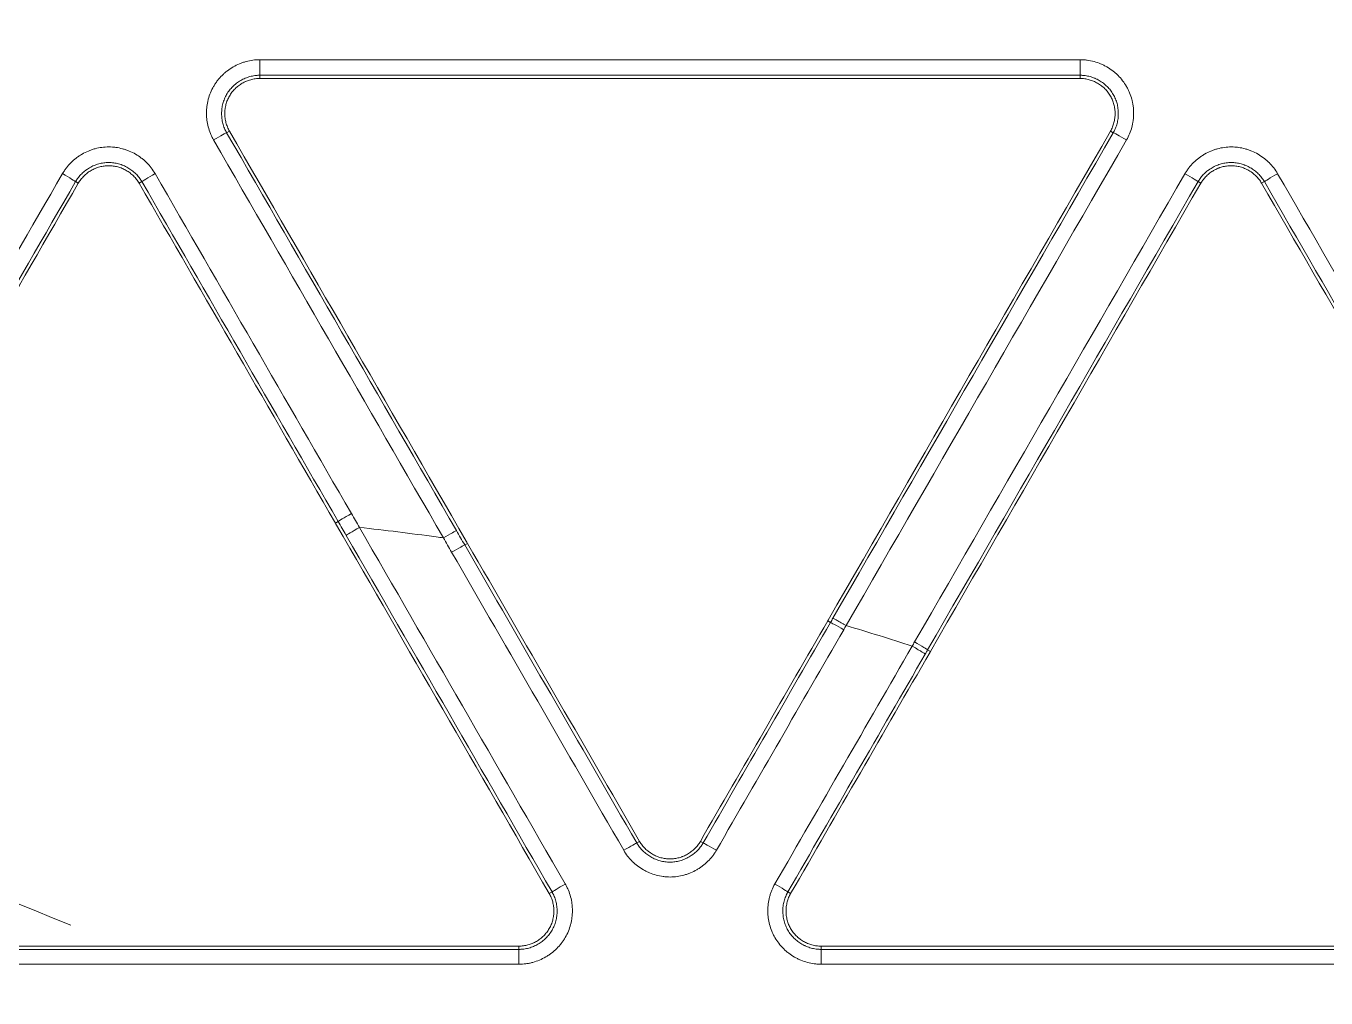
# Model space of a CAD drawing. Header units: inches. Extents: x 405346 to 489838, y -25612 to 14934.
# Drawn here: x 467294.18 to 467334.72, y 4442.67 to 4472.98 of the extents above; entities that cross this region are included whole.
import ezdxf

# ---------------------------------------------------------------- set-up
doc = ezdxf.new("R2010")
doc.units = ezdxf.units.IN
doc.header["$LTSCALE"] = 200
doc.header["$MEASUREMENT"] = 0
doc.layers.add('SS-EQ', color=2, linetype='Continuous', lineweight=20)

# ---------------------------------------------------------------- blocks, each defined once
blk = doc.blocks.new('4way무풍')
at = {"layer": 'SS-EQ'}
for p, q in [((57.206, 150.014), (57.206, 149.915)), ((82.781, 149.915), (82.781, 150.014)), ((56.258, 148.273), (56.172, 148.223)), ((83.815, 148.223), (83.729, 148.273)), ((51.547, 146.648), (51.461, 146.697)), ((53.529, 146.697), (53.443, 146.648)), ((86.544, 146.648), (86.458, 146.697)), ((88.526, 146.697), (88.44, 146.648)), ((59.648, 136.099), (59.562, 136.049)), ((63.594, 135.367), (63.681, 135.418)), ((74.998, 132.951), (74.911, 133.001)), ((78.028, 132.097), (78.114, 132.047)), ((68.959, 126.075), (69.046, 126.125)), ((70.941, 126.125), (71.028, 126.075)), ((66.23, 124.499), (66.317, 124.549)), ((73.67, 124.549), (73.757, 124.499)), ((65.283, 122.757), (65.283, 122.858)), ((74.705, 122.858), (74.705, 122.757))]:
    blk.add_line(p, q, dxfattribs=at)
blk.add_arc((0, 0), 133.744, 67.43883, 72.45128, dxfattribs=at)
for centre, major_axis, ratio, start_param, end_param in [((57.206, 150.488), (0, -0.474), 0.00477, 0.034834, 1.597601), ((82.781, 150.488), (0, -0.474), 0.007064, 0.034833, 1.59595), ((55.762, 147.986), (0.41, 0.237), 0.020579, 0.034914, 1.553417), ((84.225, 147.986), (0.41, -0.237), 0.025011, 1.576671, 3.106675), ((51.051, 146.934), (0.41, -0.237), 0.025214, 0.034918, 1.580291), ((53.939, 146.934), (0.41, 0.237), 0.020582, 1.553548, 3.106679), ((86.047, 146.934), (0.41, -0.237), 0.024855, 0.034917, 1.576255), ((88.936, 146.934), (-0.41, -0.237), 0.016775, 4.693458, 6.248274), ((60.058, 136.336), (-0.41, -0.237), 0.0184, 4.695043, 6.248273), ((60.308, 135.902), (0.41, 0.237), 0.018302, 1.553441, 3.10668), ((62.926, 135.578), (0.41, 0.237), 0.017951, 0.034912, 1.553294), ((63.184, 135.13), (-0.41, -0.237), 0.017821, 3.176505, 4.694897), ((75.408, 132.713), (0.41, -0.237), 0.02366, 1.575439, 3.106676), ((77.618, 132.333), (0.41, -0.237), 0.023584, 0.034916, 1.575054), ((68.549, 125.838), (-0.41, -0.237), 0.015137, 3.176503, 4.695048), ((71.438, 125.838), (0.41, -0.237), 0.022598, 1.574828, 3.106677), ((66.727, 124.785), (0.41, 0.237), 0.015119, 1.553646, 3.106682), ((73.26, 124.785), (0.41, -0.237), 0.022445, 0.034915, 1.574391), ((65.282, 122.284), (0, -0.474), 0.007271, 1.592014, 3.106685), ((74.704, 122.284), (0, 0.474), 0.008472, 4.732991, 6.248277)]:
    blk.add_ellipse(centre, major_axis=major_axis, ratio=ratio, start_param=start_param, end_param=end_param, dxfattribs=at)
for points, knots in [([(0.032, 346.294), (6.969, 346.294), (13.906, 346.294), (27.78, 346.294), (34.717, 346.294), (55.528, 346.294), (69.403, 346.294), (97.151, 346.294), (111.025, 346.294), (138.774, 346.294), (152.648, 346.294), (180.396, 346.294), (194.27, 346.294), (215.082, 346.294), (222.019, 346.294), (235.893, 346.294), (242.83, 346.293), (253.236, 346.293), (256.704, 346.293), (263.641, 346.293), (267.11, 346.293), (272.313, 346.294), (274.047, 346.294), (276.648, 346.294), (277.516, 346.294), (279.25, 346.293), (280.117, 346.293), (281.418, 346.292), (281.851, 346.292), (282.718, 346.292), (283.152, 346.292), (283.802, 346.293), (284.019, 346.293), (284.453, 346.293), (284.669, 346.294), (285.103, 346.293), (285.32, 346.293), (285.753, 346.29), (285.97, 346.288), (286.62, 346.277), (287.054, 346.265), (287.92, 346.231), (288.353, 346.21), (289.653, 346.132), (290.519, 346.062), (291.818, 345.929), (292.25, 345.88), (292.899, 345.799), (293.116, 345.771), (293.548, 345.712), (294.627, 345.561), (295.697, 345.381), (298.249, 344.897), (299.929, 344.504), (302.417, 343.81), (304.065, 343.312), (305.692, 342.745), (308.116, 341.843), (309.711, 341.171), (311.481, 340.335), (311.677, 340.241), (312.069, 340.051), (312.265, 339.955), (312.851, 339.663), (313.238, 339.464), (314.393, 338.857), (315.91, 338.017), (317.385, 337.118), (318.837, 336.19), (319.553, 335.711), (320.962, 334.724), (322.351, 333.707), (324.369, 332.094), (326.323, 330.393), (327.582, 329.199), (328.355, 328.434), (328.586, 328.204), (328.815, 327.97), (328.968, 327.815), (329.044, 327.736), (329.423, 327.345), (329.723, 327.029), (330.61, 326.072), (331.762, 324.776), (333.399, 322.77), (334.43, 321.391), (335.932, 319.291), (336.873, 317.85), (338.196, 315.627), (339.047, 314.124), (339.838, 312.579), (340.313, 311.601), (340.454, 311.306), (340.593, 311.01), (340.685, 310.812), (340.731, 310.713), (340.958, 310.218), (341.136, 309.82), (341.654, 308.624), (342.309, 307.019), (343.186, 304.582), (343.7, 302.939), (344.419, 300.459), (344.828, 298.787), (345.336, 296.251), (345.487, 295.4), (345.755, 293.69), (345.871, 292.83), (345.994, 291.749), (346.017, 291.532), (346.062, 291.099), (346.083, 290.881), (346.143, 290.23), (346.178, 289.796), (346.239, 288.927), (346.265, 288.492), (346.307, 287.624), (346.324, 287.189), (346.342, 286.538), (346.347, 286.32), (346.354, 285.886), (346.356, 285.669), (346.359, 285.234), (346.359, 285.017), (346.359, 284.582), (346.359, 284.365), (346.359, 283.714), (346.358, 283.279), (346.358, 282.41), (346.358, 281.976), (346.358, 280.672), (346.358, 279.803), (346.359, 278.065), (346.359, 277.196), (346.359, 274.59), (346.359, 272.852), (346.358, 264.162), (346.359, 257.21), (346.359, 236.355), (346.359, 222.452), (346.359, 194.646), (346.359, 180.742), (346.359, 152.936), (346.359, 139.033), (346.359, 111.226), (346.359, 69.516), (346.359, 27.806), (346.359, 0)], [0, 0, 0, 0, 0.03125, 0.03125, 0.0625, 0.0625, 0.125, 0.125, 0.1875, 0.1875, 0.25, 0.25, 0.3125, 0.3125, 0.34375, 0.34375, 0.375, 0.375, 0.390625, 0.390625, 0.40625, 0.40625, 0.414062, 0.414062, 0.417969, 0.417969, 0.421875, 0.421875, 0.423828, 0.423828, 0.425781, 0.425781, 0.426758, 0.426758, 0.427734, 0.427734, 0.428711, 0.428711, 0.429687, 0.429687, 0.431641, 0.431641, 0.433594, 0.433594, 0.4375, 0.4375, 0.439453, 0.439453, 0.44043, 0.44043, 0.441406, 0.445312, 0.445312, 0.453125, 0.453125, 0.457031, 0.460937, 0.460937, 0.46875, 0.46875, 0.469727, 0.469727, 0.470703, 0.470703, 0.472656, 0.472656, 0.476562, 0.480469, 0.480469, 0.484375, 0.484375, 0.488281, 0.492187, 0.496094, 0.5, 0.5, 0.500977, 0.501465, 0.501465, 0.501953, 0.501953, 0.503906, 0.503906, 0.507812, 0.511719, 0.515625, 0.515625, 0.523437, 0.523437, 0.527344, 0.53125, 0.53125, 0.532227, 0.532715, 0.532715, 0.533203, 0.533203, 0.535156, 0.535156, 0.539062, 0.542969, 0.546875, 0.546875, 0.554687, 0.554687, 0.558594, 0.558594, 0.5625, 0.5625, 0.563477, 0.563477, 0.564453, 0.564453, 0.566406, 0.566406, 0.568359, 0.568359, 0.570312, 0.570312, 0.571289, 0.571289, 0.572266, 0.572266, 0.573242, 0.573242, 0.574219, 0.574219, 0.576172, 0.576172, 0.578125, 0.578125, 0.582031, 0.582031, 0.585937, 0.585937, 0.59375, 0.59375, 0.625, 0.625, 0.6875, 0.6875, 0.75, 0.75, 0.8125, 0.8125, 0.875, 1, 1, 1, 1]), ([(345.164, 0), (345.164, 27.72), (345.163, 69.299), (345.162, 110.879), (345.161, 138.598), (345.16, 152.458), (345.159, 180.178), (345.157, 194.038), (345.154, 221.758), (345.152, 235.618), (345.147, 256.407), (345.146, 263.337), (345.145, 272), (345.145, 273.732), (345.144, 276.331), (345.144, 277.197), (345.143, 278.93), (345.142, 279.796), (345.142, 281.095), (345.141, 281.528), (345.141, 282.395), (345.142, 282.828), (345.141, 283.694), (345.141, 284.127), (345.14, 284.777), (345.139, 284.993), (345.136, 285.426), (345.134, 285.643), (345.124, 286.293), (345.113, 286.726), (345.081, 287.592), (345.06, 288.025), (345.009, 288.891), (344.979, 289.324), (344.926, 289.973), (344.898, 290.298), (344.868, 290.622), (344.847, 290.839), (344.836, 290.947), (344.736, 291.92), (344.629, 292.78), (344.379, 294.49), (344.236, 295.34), (343.754, 297.876), (343.361, 299.547), (342.666, 302.024), (342.167, 303.666), (341.312, 306.1), (340.67, 307.703), (340.162, 308.898), (339.901, 309.494), (339.629, 310.086), (339.446, 310.481), (339.353, 310.677), (338.885, 311.657), (338.495, 312.43), (337.684, 313.954), (337.263, 314.706), (336.391, 316.188), (335.94, 316.919), (335.007, 318.359), (334.525, 319.069), (333.532, 320.468), (332.508, 321.846), (330.881, 323.85), (329.736, 325.143), (328.853, 326.097), (328.555, 326.413), (328.177, 326.804), (328.101, 326.882), (327.949, 327.037), (327.721, 327.27), (327.491, 327.5), (326.721, 328.264), (325.466, 329.454), (323.518, 331.149), (321.504, 332.755), (320.119, 333.766), (318.711, 334.748), (317.997, 335.224), (316.546, 336.146), (315.81, 336.592), (314.315, 337.454), (313.557, 337.87), (312.595, 338.371), (312.305, 338.52), (312.014, 338.666), (311.82, 338.764), (311.722, 338.812), (311.235, 339.053), (310.844, 339.24), (309.666, 339.79), (308.875, 340.138), (307.283, 340.799), (305.68, 341.425), (303.244, 342.257), (301.598, 342.742), (299.114, 343.417), (297.436, 343.796), (294.888, 344.258), (294.033, 344.394), (292.957, 344.542), (292.742, 344.57), (292.31, 344.625), (291.663, 344.703), (291.015, 344.771), (289.72, 344.892), (288.856, 344.953), (287.56, 345.018), (287.128, 345.036), (286.48, 345.054), (286.264, 345.059), (285.832, 345.066), (285.615, 345.069), (285.183, 345.072), (284.967, 345.073), (284.535, 345.074), (284.318, 345.075), (283.67, 345.075), (283.237, 345.076), (282.589, 345.076), (282.373, 345.076), (281.94, 345.076), (281.724, 345.076), (281.076, 345.076), (280.643, 345.076), (279.346, 345.077), (278.481, 345.077), (276.752, 345.078), (275.887, 345.078), (273.293, 345.079), (271.563, 345.079), (262.916, 345.08), (255.998, 345.082), (242.162, 345.085), (235.244, 345.086), (221.408, 345.088), (214.49, 345.089), (193.736, 345.092), (179.9, 345.093), (152.228, 345.095), (138.392, 345.096), (110.72, 345.097), (96.884, 345.097), (69.212, 345.098), (55.376, 345.098), (34.622, 345.098), (27.704, 345.099), (13.868, 345.099), (6.95, 345.099), (0.032, 345.099)], [0, 0, 0, 0, 0.125, 0.1875, 0.1875, 0.25, 0.25, 0.3125, 0.3125, 0.375, 0.375, 0.40625, 0.40625, 0.414063, 0.414063, 0.417969, 0.417969, 0.421875, 0.421875, 0.423828, 0.423828, 0.425781, 0.425781, 0.427734, 0.427734, 0.428711, 0.428711, 0.429688, 0.429688, 0.431641, 0.431641, 0.433594, 0.433594, 0.435547, 0.435547, 0.436523, 0.437012, 0.437012, 0.4375, 0.4375, 0.441406, 0.441406, 0.445313, 0.445313, 0.453125, 0.453125, 0.457031, 0.460938, 0.464844, 0.464844, 0.466797, 0.467773, 0.467773, 0.46875, 0.46875, 0.472656, 0.472656, 0.476563, 0.476563, 0.480469, 0.480469, 0.484375, 0.484375, 0.488281, 0.492188, 0.496094, 0.496094, 0.498047, 0.498047, 0.498535, 0.498535, 0.499023, 0.5, 0.5, 0.503906, 0.507813, 0.511719, 0.515625, 0.515625, 0.519531, 0.519531, 0.523438, 0.523438, 0.527344, 0.527344, 0.52832, 0.528809, 0.528809, 0.529297, 0.529297, 0.53125, 0.53125, 0.535156, 0.535156, 0.539063, 0.542969, 0.546875, 0.546875, 0.554688, 0.554688, 0.558594, 0.558594, 0.55957, 0.55957, 0.560547, 0.5625, 0.5625, 0.566406, 0.566406, 0.568359, 0.568359, 0.569336, 0.569336, 0.570313, 0.570313, 0.571289, 0.571289, 0.572266, 0.572266, 0.574219, 0.574219, 0.575195, 0.575195, 0.576172, 0.576172, 0.578125, 0.578125, 0.582031, 0.582031, 0.585938, 0.585938, 0.59375, 0.59375, 0.625, 0.625, 0.65625, 0.65625, 0.6875, 0.6875, 0.75, 0.75, 0.8125, 0.8125, 0.875, 0.875, 0.9375, 0.9375, 0.96875, 0.96875, 1, 1, 1, 1]), ([(55.764, 147.998), (55.746, 148.03), (55.728, 148.063), (55.696, 148.129), (55.681, 148.162), (55.64, 148.263), (55.594, 148.4), (55.566, 148.543), (55.555, 148.633), (55.553, 148.652), (55.549, 148.688), (55.545, 148.743), (55.543, 148.797), (55.543, 148.906), (55.548, 148.978), (55.562, 149.086), (55.568, 149.122), (55.578, 149.176), (55.582, 149.194), (55.59, 149.23), (55.594, 149.247), (55.618, 149.335), (55.664, 149.473), (55.727, 149.603), (55.782, 149.698), (55.802, 149.729), (55.842, 149.79), (55.864, 149.819), (55.93, 149.905), (55.978, 149.96), (56.055, 150.036), (56.095, 150.073), (56.137, 150.108), (56.165, 150.132), (56.18, 150.143), (56.253, 150.198), (56.374, 150.279), (56.503, 150.343), (56.587, 150.378), (56.604, 150.385), (56.639, 150.398), (56.656, 150.404), (56.708, 150.422), (56.743, 150.433), (56.848, 150.462), (56.919, 150.476), (57.062, 150.495), (57.135, 150.5), (57.208, 150.5)], [0, 0, 0, 0, 0.03125, 0.03125, 0.0625, 0.0625, 0.125, 0.1875, 0.1875, 0.203125, 0.203125, 0.21875, 0.25, 0.25, 0.3125, 0.3125, 0.34375, 0.34375, 0.359375, 0.359375, 0.375, 0.375, 0.4375, 0.5, 0.5, 0.53125, 0.53125, 0.5625, 0.5625, 0.625, 0.625, 0.65625, 0.671875, 0.671875, 0.6875, 0.6875, 0.75, 0.8125, 0.8125, 0.828125, 0.828125, 0.84375, 0.84375, 0.875, 0.875, 0.9375, 0.9375, 1, 1, 1, 1]), ([(82.784, 150.5), (82.821, 150.5), (82.858, 150.498), (82.931, 150.493), (82.967, 150.49), (83.075, 150.475), (83.217, 150.446), (83.354, 150.399), (83.439, 150.363), (83.456, 150.356), (83.489, 150.341), (83.538, 150.317), (83.586, 150.291), (83.681, 150.237), (83.741, 150.197), (83.827, 150.131), (83.856, 150.108), (83.897, 150.072), (83.911, 150.059), (83.938, 150.034), (83.951, 150.022), (84.015, 149.957), (84.111, 149.849), (84.192, 149.728), (84.247, 149.633), (84.264, 149.601), (84.297, 149.535), (84.311, 149.502), (84.353, 149.402), (84.376, 149.333), (84.403, 149.228), (84.411, 149.193), (84.422, 149.139), (84.425, 149.121), (84.431, 149.085), (84.434, 149.067), (84.445, 148.976), (84.454, 148.831), (84.445, 148.686), (84.434, 148.596), (84.431, 148.578), (84.425, 148.542), (84.422, 148.524), (84.411, 148.47), (84.403, 148.434), (84.375, 148.329), (84.352, 148.26), (84.297, 148.126), (84.265, 148.061), (84.229, 147.998)], [0, 0, 0, 0, 0.03125, 0.03125, 0.0625, 0.0625, 0.125, 0.1875, 0.1875, 0.203125, 0.203125, 0.21875, 0.25, 0.25, 0.3125, 0.3125, 0.34375, 0.34375, 0.359375, 0.359375, 0.375, 0.375, 0.4375, 0.5, 0.5, 0.53125, 0.53125, 0.5625, 0.5625, 0.625, 0.625, 0.65625, 0.65625, 0.671875, 0.671875, 0.6875, 0.6875, 0.75, 0.8125, 0.8125, 0.828125, 0.828125, 0.84375, 0.84375, 0.875, 0.875, 0.9375, 0.9375, 1, 1, 1, 1]), ([(57.206, 150.014), (57.203, 150.014), (57.2, 150.014), (57.193, 150.014), (57.183, 150.014), (57.16, 150.013), (57.115, 150.011), (57.076, 150.007), (56.999, 149.996), (56.948, 149.986), (56.873, 149.965), (56.848, 149.958), (56.798, 149.941), (56.774, 149.931), (56.702, 149.901), (56.609, 149.855), (56.522, 149.797), (56.47, 149.758), (56.46, 149.75), (56.439, 149.733), (56.409, 149.708), (56.381, 149.681), (56.325, 149.627), (56.291, 149.588), (56.243, 149.526), (56.228, 149.505), (56.199, 149.462), (56.185, 149.44), (56.146, 149.372), (56.123, 149.325), (56.084, 149.229), (56.067, 149.18), (56.048, 149.104), (56.042, 149.079), (56.032, 149.027), (56.028, 149.002), (56.018, 148.924), (56.015, 148.873), (56.014, 148.795), (56.015, 148.769), (56.018, 148.73), (56.019, 148.717), (56.021, 148.691), (56.023, 148.678), (56.031, 148.613), (56.051, 148.511), (56.083, 148.412), (56.113, 148.34), (56.123, 148.316), (56.14, 148.281), (56.146, 148.269), (56.156, 148.252), (56.16, 148.243), (56.165, 148.234), (56.168, 148.229), (56.17, 148.226), (56.172, 148.223)], [0, 0, 0, 0, 0.003906, 0.003906, 0.007813, 0.015625, 0.03125, 0.0625, 0.0625, 0.125, 0.125, 0.15625, 0.15625, 0.1875, 0.1875, 0.25, 0.3125, 0.3125, 0.328125, 0.328125, 0.34375, 0.375, 0.375, 0.4375, 0.4375, 0.46875, 0.46875, 0.5, 0.5, 0.5625, 0.5625, 0.625, 0.625, 0.65625, 0.65625, 0.6875, 0.6875, 0.75, 0.75, 0.78125, 0.78125, 0.796875, 0.796875, 0.8125, 0.8125, 0.875, 0.9375, 0.9375, 0.96875, 0.96875, 0.984375, 0.984375, 0.992187, 0.996094, 0.996094, 1, 1, 1, 1]), ([(83.815, 148.223), (83.817, 148.226), (83.819, 148.229), (83.822, 148.234), (83.827, 148.243), (83.837, 148.263), (83.858, 148.304), (83.874, 148.339), (83.904, 148.411), (83.92, 148.46), (83.94, 148.536), (83.945, 148.561), (83.955, 148.613), (83.96, 148.639), (83.97, 148.716), (83.976, 148.82), (83.97, 148.923), (83.961, 148.988), (83.959, 149.001), (83.955, 149.027), (83.948, 149.066), (83.94, 149.104), (83.92, 149.179), (83.904, 149.228), (83.874, 149.3), (83.864, 149.324), (83.841, 149.371), (83.828, 149.394), (83.789, 149.462), (83.76, 149.505), (83.697, 149.587), (83.662, 149.626), (83.607, 149.681), (83.587, 149.699), (83.548, 149.733), (83.528, 149.749), (83.465, 149.797), (83.422, 149.825), (83.355, 149.864), (83.321, 149.883), (83.285, 149.9), (83.261, 149.911), (83.249, 149.916), (83.189, 149.941), (83.091, 149.975), (82.989, 149.996), (82.912, 150.007), (82.886, 150.009), (82.847, 150.012), (82.833, 150.013), (82.814, 150.014), (82.804, 150.014), (82.794, 150.014), (82.788, 150.014), (82.784, 150.014), (82.781, 150.014)], [0, 0, 0, 0, 0.003906, 0.003906, 0.007812, 0.015625, 0.03125, 0.0625, 0.0625, 0.125, 0.125, 0.15625, 0.15625, 0.1875, 0.1875, 0.25, 0.3125, 0.3125, 0.328125, 0.328125, 0.34375, 0.375, 0.375, 0.4375, 0.4375, 0.46875, 0.46875, 0.5, 0.5, 0.5625, 0.5625, 0.625, 0.625, 0.65625, 0.65625, 0.6875, 0.6875, 0.75, 0.75, 0.78125, 0.796875, 0.796875, 0.8125, 0.8125, 0.875, 0.9375, 0.9375, 0.96875, 0.96875, 0.984375, 0.984375, 0.992187, 0.996094, 0.996094, 1, 1, 1, 1]), ([(56.258, 148.273), (56.234, 148.315), (56.213, 148.358), (56.178, 148.446), (56.163, 148.491), (56.144, 148.56), (56.139, 148.583), (56.13, 148.63), (56.126, 148.654), (56.117, 148.725), (56.111, 148.82), (56.117, 148.915), (56.125, 148.975), (56.127, 148.987), (56.13, 149.01), (56.137, 149.046), (56.144, 149.081), (56.162, 149.149), (56.177, 149.194), (56.204, 149.261), (56.214, 149.282), (56.235, 149.325), (56.246, 149.347), (56.282, 149.409), (56.335, 149.488), (56.399, 149.559), (56.449, 149.609), (56.467, 149.626), (56.503, 149.657), (56.522, 149.672), (56.579, 149.716), (56.618, 149.742), (56.68, 149.778), (56.712, 149.795), (56.744, 149.81), (56.766, 149.82), (56.777, 149.825), (56.832, 149.848), (56.922, 149.879), (57.015, 149.898), (57.11, 149.911), (57.158, 149.915), (57.206, 149.915)], [0, 0, 0, 0, 0.0625, 0.0625, 0.125, 0.125, 0.15625, 0.15625, 0.1875, 0.1875, 0.25, 0.3125, 0.3125, 0.328125, 0.328125, 0.34375, 0.375, 0.375, 0.4375, 0.4375, 0.46875, 0.46875, 0.5, 0.5, 0.5625, 0.625, 0.625, 0.65625, 0.65625, 0.6875, 0.6875, 0.75, 0.75, 0.78125, 0.796875, 0.796875, 0.8125, 0.8125, 0.875, 0.9375, 0.9375, 1, 1, 1, 1]), ([(82.781, 149.915), (82.829, 149.915), (82.877, 149.911), (82.971, 149.898), (83.017, 149.889), (83.086, 149.87), (83.109, 149.863), (83.155, 149.847), (83.177, 149.839), (83.243, 149.811), (83.328, 149.769), (83.408, 149.716), (83.456, 149.68), (83.465, 149.672), (83.484, 149.657), (83.511, 149.634), (83.537, 149.61), (83.588, 149.559), (83.62, 149.524), (83.663, 149.468), (83.677, 149.448), (83.704, 149.409), (83.717, 149.388), (83.753, 149.326), (83.794, 149.24), (83.825, 149.15), (83.843, 149.081), (83.848, 149.057), (83.857, 149.01), (83.861, 148.987), (83.87, 148.916), (83.873, 148.868), (83.873, 148.797), (83.873, 148.773), (83.87, 148.725), (83.867, 148.701), (83.858, 148.63), (83.84, 148.537), (83.81, 148.447), (83.774, 148.358), (83.753, 148.315), (83.729, 148.273)], [0, 0, 0, 0, 0.0625, 0.0625, 0.125, 0.125, 0.15625, 0.15625, 0.1875, 0.1875, 0.25, 0.3125, 0.3125, 0.328125, 0.328125, 0.34375, 0.375, 0.375, 0.4375, 0.4375, 0.46875, 0.46875, 0.5, 0.5, 0.5625, 0.625, 0.625, 0.65625, 0.65625, 0.6875, 0.6875, 0.75, 0.75, 0.78125, 0.78125, 0.8125, 0.8125, 0.875, 0.9375, 0.9375, 1, 1, 1, 1]), ([(51.053, 146.946), (51.071, 146.978), (51.091, 147.009), (51.132, 147.07), (51.153, 147.1), (51.22, 147.186), (51.316, 147.294), (51.425, 147.39), (51.498, 147.445), (51.513, 147.456), (51.543, 147.477), (51.588, 147.508), (51.634, 147.537), (51.728, 147.591), (51.793, 147.623), (51.894, 147.665), (51.928, 147.678), (51.98, 147.696), (51.997, 147.702), (52.032, 147.713), (52.05, 147.718), (52.138, 147.742), (52.28, 147.77), (52.424, 147.78), (52.534, 147.78), (52.571, 147.779), (52.644, 147.774), (52.68, 147.77), (52.788, 147.756), (52.858, 147.741), (52.963, 147.713), (52.998, 147.702), (53.05, 147.684), (53.067, 147.678), (53.101, 147.665), (53.118, 147.658), (53.203, 147.623), (53.333, 147.559), (53.453, 147.478), (53.526, 147.423), (53.54, 147.412), (53.568, 147.389), (53.582, 147.377), (53.624, 147.341), (53.651, 147.316), (53.728, 147.239), (53.776, 147.185), (53.864, 147.07), (53.905, 147.01), (53.942, 146.946)], [0, 0, 0, 0, 0.03125, 0.03125, 0.0625, 0.0625, 0.125, 0.1875, 0.1875, 0.203125, 0.203125, 0.21875, 0.25, 0.25, 0.3125, 0.3125, 0.34375, 0.34375, 0.359375, 0.359375, 0.375, 0.375, 0.4375, 0.5, 0.5, 0.53125, 0.53125, 0.5625, 0.5625, 0.625, 0.625, 0.65625, 0.65625, 0.671875, 0.671875, 0.6875, 0.6875, 0.75, 0.8125, 0.8125, 0.828125, 0.828125, 0.84375, 0.84375, 0.875, 0.875, 0.9375, 0.9375, 1, 1, 1, 1]), ([(86.051, 146.945), (86.069, 146.977), (86.089, 147.008), (86.13, 147.069), (86.151, 147.099), (86.218, 147.185), (86.314, 147.293), (86.424, 147.389), (86.496, 147.444), (86.511, 147.455), (86.541, 147.476), (86.586, 147.507), (86.632, 147.536), (86.727, 147.59), (86.791, 147.622), (86.892, 147.664), (86.926, 147.677), (86.978, 147.695), (86.995, 147.701), (87.03, 147.712), (87.048, 147.717), (87.136, 147.741), (87.278, 147.769), (87.423, 147.779), (87.532, 147.779), (87.569, 147.778), (87.642, 147.773), (87.678, 147.769), (87.786, 147.755), (87.857, 147.74), (87.962, 147.712), (87.996, 147.701), (88.048, 147.683), (88.065, 147.677), (88.099, 147.664), (88.116, 147.657), (88.201, 147.622), (88.331, 147.558), (88.452, 147.477), (88.524, 147.422), (88.538, 147.411), (88.567, 147.388), (88.581, 147.376), (88.622, 147.34), (88.649, 147.315), (88.726, 147.238), (88.774, 147.184), (88.863, 147.069), (88.903, 147.009), (88.94, 146.945)], [0, 0, 0, 0, 0.03125, 0.03125, 0.0625, 0.0625, 0.125, 0.1875, 0.1875, 0.203125, 0.203125, 0.21875, 0.25, 0.25, 0.3125, 0.3125, 0.34375, 0.34375, 0.359375, 0.359375, 0.375, 0.375, 0.4375, 0.5, 0.5, 0.53125, 0.53125, 0.5625, 0.5625, 0.625, 0.625, 0.65625, 0.65625, 0.671875, 0.671875, 0.6875, 0.6875, 0.75, 0.8125, 0.8125, 0.828125, 0.828125, 0.84375, 0.84375, 0.875, 0.875, 0.9375, 0.9375, 1, 1, 1, 1]), ([(53.529, 146.697), (53.528, 146.7), (53.526, 146.703), (53.523, 146.709), (53.518, 146.717), (53.506, 146.737), (53.481, 146.775), (53.458, 146.806), (53.41, 146.868), (53.376, 146.907), (53.321, 146.961), (53.301, 146.979), (53.262, 147.014), (53.241, 147.03), (53.179, 147.077), (53.093, 147.135), (53, 147.181), (52.939, 147.206), (52.927, 147.211), (52.903, 147.221), (52.866, 147.234), (52.829, 147.245), (52.754, 147.266), (52.703, 147.276), (52.626, 147.287), (52.6, 147.29), (52.548, 147.293), (52.521, 147.294), (52.443, 147.294), (52.391, 147.291), (52.289, 147.276), (52.238, 147.266), (52.162, 147.245), (52.137, 147.238), (52.088, 147.221), (52.063, 147.211), (51.991, 147.181), (51.945, 147.158), (51.878, 147.119), (51.844, 147.099), (51.812, 147.077), (51.791, 147.061), (51.78, 147.054), (51.728, 147.014), (51.65, 146.946), (51.581, 146.869), (51.533, 146.807), (51.518, 146.786), (51.495, 146.753), (51.488, 146.742), (51.478, 146.726), (51.473, 146.717), (51.468, 146.709), (51.464, 146.703), (51.463, 146.7), (51.461, 146.697)], [0, 0, 0, 0, 0.003906, 0.003906, 0.007813, 0.015625, 0.03125, 0.0625, 0.0625, 0.125, 0.125, 0.15625, 0.15625, 0.1875, 0.1875, 0.25, 0.3125, 0.3125, 0.328125, 0.328125, 0.34375, 0.375, 0.375, 0.4375, 0.4375, 0.46875, 0.46875, 0.5, 0.5, 0.5625, 0.5625, 0.625, 0.625, 0.65625, 0.65625, 0.6875, 0.6875, 0.75, 0.75, 0.78125, 0.796875, 0.796875, 0.8125, 0.8125, 0.875, 0.9375, 0.9375, 0.96875, 0.96875, 0.984375, 0.984375, 0.992188, 0.996094, 0.996094, 1, 1, 1, 1]), ([(51.547, 146.648), (51.572, 146.689), (51.598, 146.729), (51.656, 146.804), (51.688, 146.839), (51.739, 146.89), (51.756, 146.906), (51.793, 146.937), (51.811, 146.953), (51.868, 146.996), (51.948, 147.049), (52.033, 147.091), (52.088, 147.114), (52.099, 147.119), (52.122, 147.127), (52.156, 147.139), (52.19, 147.15), (52.258, 147.169), (52.305, 147.178), (52.375, 147.188), (52.399, 147.191), (52.447, 147.194), (52.471, 147.195), (52.543, 147.195), (52.638, 147.188), (52.731, 147.169), (52.8, 147.15), (52.823, 147.143), (52.869, 147.128), (52.891, 147.119), (52.957, 147.091), (53, 147.07), (53.061, 147.035), (53.082, 147.022), (53.122, 146.996), (53.141, 146.982), (53.198, 146.938), (53.27, 146.876), (53.333, 146.805), (53.392, 146.729), (53.419, 146.689), (53.443, 146.648)], [0, 0, 0, 0, 0.0625, 0.0625, 0.125, 0.125, 0.15625, 0.15625, 0.1875, 0.1875, 0.25, 0.3125, 0.3125, 0.328125, 0.328125, 0.34375, 0.375, 0.375, 0.4375, 0.4375, 0.46875, 0.46875, 0.5, 0.5, 0.5625, 0.625, 0.625, 0.65625, 0.65625, 0.6875, 0.6875, 0.75, 0.75, 0.78125, 0.78125, 0.8125, 0.8125, 0.875, 0.9375, 0.9375, 1, 1, 1, 1]), ([(88.526, 146.697), (88.524, 146.7), (88.523, 146.703), (88.519, 146.709), (88.514, 146.717), (88.502, 146.737), (88.477, 146.775), (88.455, 146.806), (88.407, 146.868), (88.373, 146.907), (88.317, 146.961), (88.298, 146.979), (88.258, 147.014), (88.238, 147.03), (88.176, 147.078), (88.09, 147.135), (87.996, 147.181), (87.936, 147.206), (87.924, 147.211), (87.899, 147.221), (87.862, 147.234), (87.825, 147.245), (87.75, 147.266), (87.7, 147.276), (87.622, 147.287), (87.597, 147.29), (87.544, 147.293), (87.518, 147.294), (87.44, 147.294), (87.388, 147.291), (87.285, 147.277), (87.234, 147.266), (87.159, 147.245), (87.134, 147.238), (87.084, 147.221), (87.06, 147.211), (86.988, 147.181), (86.942, 147.158), (86.874, 147.119), (86.841, 147.099), (86.809, 147.077), (86.787, 147.061), (86.777, 147.054), (86.725, 147.014), (86.646, 146.946), (86.577, 146.869), (86.53, 146.807), (86.514, 146.786), (86.492, 146.753), (86.485, 146.742), (86.475, 146.726), (86.469, 146.717), (86.464, 146.709), (86.461, 146.703), (86.459, 146.7), (86.458, 146.697)], [0, 0, 0, 0, 0.003906, 0.003906, 0.007813, 0.015625, 0.03125, 0.0625, 0.0625, 0.125, 0.125, 0.15625, 0.15625, 0.1875, 0.1875, 0.25, 0.3125, 0.3125, 0.328125, 0.328125, 0.34375, 0.375, 0.375, 0.4375, 0.4375, 0.46875, 0.46875, 0.5, 0.5, 0.5625, 0.5625, 0.625, 0.625, 0.65625, 0.65625, 0.6875, 0.6875, 0.75, 0.75, 0.78125, 0.796875, 0.796875, 0.8125, 0.8125, 0.875, 0.9375, 0.9375, 0.96875, 0.96875, 0.984375, 0.984375, 0.992187, 0.996094, 0.996094, 1, 1, 1, 1]), ([(86.544, 146.648), (86.568, 146.689), (86.595, 146.729), (86.653, 146.804), (86.685, 146.839), (86.736, 146.89), (86.753, 146.906), (86.789, 146.937), (86.808, 146.953), (86.865, 146.996), (86.944, 147.049), (87.03, 147.091), (87.085, 147.114), (87.096, 147.119), (87.119, 147.127), (87.152, 147.139), (87.186, 147.15), (87.255, 147.169), (87.302, 147.178), (87.372, 147.188), (87.396, 147.191), (87.444, 147.194), (87.468, 147.195), (87.54, 147.195), (87.635, 147.188), (87.728, 147.169), (87.797, 147.15), (87.82, 147.143), (87.865, 147.128), (87.888, 147.119), (87.954, 147.092), (87.996, 147.07), (88.058, 147.035), (88.089, 147.016), (88.118, 146.996), (88.138, 146.982), (88.147, 146.975), (88.195, 146.938), (88.267, 146.876), (88.33, 146.805), (88.389, 146.729), (88.416, 146.689), (88.44, 146.648)], [0, 0, 0, 0, 0.0625, 0.0625, 0.125, 0.125, 0.15625, 0.15625, 0.1875, 0.1875, 0.25, 0.3125, 0.3125, 0.328125, 0.328125, 0.34375, 0.375, 0.375, 0.4375, 0.4375, 0.46875, 0.46875, 0.5, 0.5, 0.5625, 0.625, 0.625, 0.65625, 0.65625, 0.6875, 0.6875, 0.75, 0.75, 0.78125, 0.796875, 0.796875, 0.8125, 0.8125, 0.875, 0.9375, 0.9375, 1, 1, 1, 1]), ([(88.94, 146.945), (91.071, 143.254), (93.203, 139.562), (97.466, 132.178), (99.598, 128.486), (101.729, 124.794)], [0, 0, 0, 0, 0.5, 0.5, 1, 1, 1, 1]), ([(101.227, 124.499), (99.096, 128.191), (96.965, 131.882), (92.702, 139.265), (90.571, 142.956), (88.44, 146.648)], [0, 0, 0, 0, 0.5, 0.5, 1, 1, 1, 1]), ([(59.898, 135.666), (59.898, 135.666), (59.898, 135.666), (59.815, 135.811), (59.731, 135.955), (59.648, 136.099)], [0, 0, 0, 0, 0.001215, 0.001215, 1, 1, 1, 1]), ([(62.929, 135.589), (62.855, 135.599), (61.984, 135.72), (61.112, 135.827), (60.311, 135.914)], [0, 0, 0, 0, 0.08431, 1, 1, 1, 1]), ([(75.487, 132.856), (75.461, 132.871), (75.435, 132.886), (75.383, 132.915), (75.358, 132.93), (75.309, 132.957), (75.286, 132.97), (75.242, 132.995), (75.221, 133.007), (75.183, 133.027), (75.165, 133.037), (75.135, 133.053), (75.122, 133.06), (75.1, 133.071), (75.091, 133.075), (75.079, 133.081), (75.075, 133.082), (75.074, 133.082)], [0, 0, 0, 0, 0.125, 0.125, 0.25, 0.25, 0.375, 0.375, 0.5, 0.5, 0.625, 0.625, 0.75, 0.75, 0.875, 0.875, 1, 1, 1, 1]), ([(77.953, 131.966), (77.952, 131.967), (77.949, 131.97), (77.938, 131.978), (77.93, 131.984), (77.909, 131.997), (77.896, 132.005), (77.867, 132.024), (77.85, 132.034), (77.812, 132.057), (77.792, 132.069), (77.748, 132.095), (77.724, 132.109), (77.676, 132.138), (77.651, 132.153), (77.599, 132.183), (77.573, 132.198), (77.546, 132.213)], [0, 0, 0, 0, 0.125, 0.125, 0.25, 0.25, 0.375, 0.375, 0.5, 0.5, 0.625, 0.625, 0.75, 0.75, 0.875, 0.875, 1, 1, 1, 1]), ([(68.959, 126.075), (68.962, 126.069), (68.966, 126.063), (68.972, 126.052), (68.983, 126.035), (69.008, 125.997), (69.046, 125.944), (69.079, 125.904), (69.114, 125.865), (69.132, 125.846), (69.188, 125.791), (69.266, 125.723), (69.353, 125.665), (69.42, 125.626), (69.443, 125.614), (69.49, 125.59), (69.514, 125.58), (69.586, 125.55), (69.635, 125.533), (69.735, 125.505), (69.786, 125.495), (69.864, 125.484), (69.89, 125.482), (69.942, 125.478), (69.969, 125.477), (70.047, 125.477), (70.099, 125.481), (70.201, 125.495), (70.252, 125.506), (70.328, 125.526), (70.353, 125.534), (70.402, 125.551), (70.426, 125.561), (70.498, 125.591), (70.545, 125.614), (70.612, 125.653), (70.645, 125.673), (70.677, 125.695), (70.699, 125.711), (70.709, 125.718), (70.761, 125.758), (70.84, 125.826), (70.908, 125.903), (70.956, 125.965), (70.972, 125.986), (70.994, 126.019), (71.001, 126.03), (71.011, 126.047), (71.014, 126.052), (71.021, 126.063), (71.025, 126.069), (71.028, 126.075)], [0, 0, 0, 0, 0.007813, 0.007813, 0.015625, 0.03125, 0.0625, 0.09375, 0.09375, 0.125, 0.125, 0.1875, 0.25, 0.25, 0.28125, 0.28125, 0.3125, 0.3125, 0.375, 0.375, 0.4375, 0.4375, 0.46875, 0.46875, 0.5, 0.5, 0.5625, 0.5625, 0.625, 0.625, 0.65625, 0.65625, 0.6875, 0.6875, 0.75, 0.75, 0.78125, 0.796875, 0.796875, 0.8125, 0.8125, 0.875, 0.9375, 0.9375, 0.96875, 0.96875, 0.984375, 0.984375, 0.992188, 0.992188, 1, 1, 1, 1]), ([(70.941, 126.125), (70.917, 126.083), (70.891, 126.043), (70.832, 125.968), (70.801, 125.933), (70.75, 125.883), (70.732, 125.866), (70.696, 125.835), (70.678, 125.82), (70.62, 125.776), (70.541, 125.724), (70.456, 125.681), (70.401, 125.658), (70.389, 125.654), (70.367, 125.645), (70.333, 125.633), (70.299, 125.622), (70.23, 125.603), (70.184, 125.594), (70.113, 125.584), (70.09, 125.582), (70.042, 125.578), (70.018, 125.578), (69.946, 125.578), (69.851, 125.584), (69.758, 125.603), (69.688, 125.622), (69.665, 125.629), (69.62, 125.645), (69.598, 125.653), (69.532, 125.681), (69.489, 125.702), (69.427, 125.738), (69.397, 125.756), (69.367, 125.777), (69.348, 125.791), (69.338, 125.798), (69.29, 125.834), (69.218, 125.897), (69.155, 125.968), (69.097, 126.043), (69.07, 126.083), (69.046, 126.125)], [0, 0, 0, 0, 0.0625, 0.0625, 0.125, 0.125, 0.15625, 0.15625, 0.1875, 0.1875, 0.25, 0.3125, 0.3125, 0.328125, 0.328125, 0.34375, 0.375, 0.375, 0.4375, 0.4375, 0.46875, 0.46875, 0.5, 0.5, 0.5625, 0.625, 0.625, 0.65625, 0.65625, 0.6875, 0.6875, 0.75, 0.75, 0.78125, 0.796875, 0.796875, 0.8125, 0.8125, 0.875, 0.9375, 0.9375, 1, 1, 1, 1]), ([(71.441, 125.848), (71.423, 125.816), (71.404, 125.785), (71.363, 125.724), (71.342, 125.695), (71.275, 125.608), (71.179, 125.5), (71.07, 125.405), (70.997, 125.35), (70.982, 125.339), (70.952, 125.317), (70.907, 125.286), (70.861, 125.258), (70.767, 125.203), (70.702, 125.171), (70.602, 125.129), (70.568, 125.116), (70.516, 125.098), (70.499, 125.093), (70.464, 125.082), (70.446, 125.077), (70.358, 125.053), (70.287, 125.038), (70.144, 125.019), (70.072, 125.014), (69.962, 125.014), (69.926, 125.015), (69.852, 125.02), (69.816, 125.024), (69.707, 125.038), (69.636, 125.053), (69.496, 125.091), (69.428, 125.114), (69.327, 125.156), (69.294, 125.171), (69.245, 125.196), (69.229, 125.204), (69.196, 125.221), (69.18, 125.23), (69.102, 125.276), (68.981, 125.356), (68.872, 125.451), (68.807, 125.515), (68.794, 125.528), (68.769, 125.555), (68.732, 125.595), (68.697, 125.637), (68.63, 125.724), (68.589, 125.784), (68.553, 125.848)], [0, 0, 0, 0, 0.03125, 0.03125, 0.0625, 0.0625, 0.125, 0.1875, 0.1875, 0.203125, 0.203125, 0.21875, 0.25, 0.25, 0.3125, 0.3125, 0.34375, 0.34375, 0.359375, 0.359375, 0.375, 0.375, 0.4375, 0.4375, 0.5, 0.5, 0.53125, 0.53125, 0.5625, 0.5625, 0.625, 0.625, 0.6875, 0.6875, 0.71875, 0.71875, 0.734375, 0.734375, 0.75, 0.75, 0.8125, 0.875, 0.875, 0.890625, 0.890625, 0.90625, 0.9375, 0.9375, 1, 1, 1, 1]), ([(65.283, 122.757), (65.289, 122.757), (65.296, 122.757), (65.309, 122.758), (65.328, 122.758), (65.374, 122.761), (65.439, 122.767), (65.49, 122.776), (65.542, 122.786), (65.567, 122.793), (65.643, 122.813), (65.741, 122.847), (65.834, 122.894), (65.901, 122.933), (65.924, 122.946), (65.967, 122.976), (65.989, 122.991), (66.051, 123.038), (66.09, 123.072), (66.163, 123.145), (66.198, 123.184), (66.246, 123.246), (66.261, 123.267), (66.29, 123.311), (66.304, 123.333), (66.343, 123.401), (66.366, 123.448), (66.405, 123.543), (66.421, 123.593), (66.441, 123.668), (66.447, 123.694), (66.457, 123.745), (66.461, 123.771), (66.471, 123.848), (66.474, 123.9), (66.474, 123.978), (66.473, 124.004), (66.471, 124.043), (66.47, 124.056), (66.467, 124.082), (66.466, 124.095), (66.458, 124.16), (66.438, 124.262), (66.405, 124.36), (66.376, 124.432), (66.365, 124.456), (66.348, 124.491), (66.342, 124.503), (66.333, 124.52), (66.329, 124.526), (66.323, 124.538), (66.32, 124.543), (66.317, 124.549)], [0, 0, 0, 0, 0.007812, 0.007812, 0.015625, 0.03125, 0.0625, 0.09375, 0.09375, 0.125, 0.125, 0.1875, 0.25, 0.25, 0.28125, 0.28125, 0.3125, 0.3125, 0.375, 0.375, 0.4375, 0.4375, 0.46875, 0.46875, 0.5, 0.5, 0.5625, 0.5625, 0.625, 0.625, 0.65625, 0.65625, 0.6875, 0.6875, 0.75, 0.75, 0.78125, 0.78125, 0.796875, 0.796875, 0.8125, 0.8125, 0.875, 0.9375, 0.9375, 0.96875, 0.96875, 0.984375, 0.984375, 0.992187, 0.992187, 1, 1, 1, 1]), ([(66.23, 124.499), (66.254, 124.457), (66.275, 124.415), (66.311, 124.327), (66.326, 124.282), (66.344, 124.212), (66.35, 124.189), (66.359, 124.142), (66.363, 124.118), (66.372, 124.047), (66.378, 123.952), (66.372, 123.857), (66.364, 123.798), (66.362, 123.786), (66.358, 123.762), (66.352, 123.727), (66.344, 123.692), (66.326, 123.623), (66.311, 123.578), (66.284, 123.512), (66.275, 123.49), (66.254, 123.447), (66.242, 123.426), (66.206, 123.363), (66.153, 123.284), (66.09, 123.213), (66.039, 123.163), (66.022, 123.146), (65.985, 123.115), (65.967, 123.1), (65.91, 123.057), (65.87, 123.03), (65.809, 122.994), (65.777, 122.978), (65.745, 122.962), (65.723, 122.952), (65.712, 122.947), (65.657, 122.924), (65.566, 122.893), (65.473, 122.874), (65.379, 122.861), (65.331, 122.858), (65.283, 122.858)], [0, 0, 0, 0, 0.0625, 0.0625, 0.125, 0.125, 0.15625, 0.15625, 0.1875, 0.1875, 0.25, 0.3125, 0.3125, 0.328125, 0.328125, 0.34375, 0.375, 0.375, 0.4375, 0.4375, 0.46875, 0.46875, 0.5, 0.5, 0.5625, 0.625, 0.625, 0.65625, 0.65625, 0.6875, 0.6875, 0.75, 0.75, 0.78125, 0.796875, 0.796875, 0.8125, 0.8125, 0.875, 0.9375, 0.9375, 1, 1, 1, 1]), ([(66.73, 124.796), (66.749, 124.764), (66.766, 124.732), (66.798, 124.666), (66.813, 124.633), (66.854, 124.532), (66.9, 124.395), (66.928, 124.252), (66.939, 124.161), (66.942, 124.143), (66.945, 124.107), (66.949, 124.052), (66.951, 123.998), (66.951, 123.889), (66.947, 123.817), (66.933, 123.709), (66.927, 123.673), (66.916, 123.619), (66.913, 123.602), (66.905, 123.566), (66.9, 123.548), (66.877, 123.46), (66.831, 123.323), (66.768, 123.193), (66.713, 123.098), (66.694, 123.066), (66.653, 123.006), (66.631, 122.976), (66.564, 122.889), (66.516, 122.834), (66.413, 122.733), (66.359, 122.685), (66.272, 122.619), (66.243, 122.598), (66.197, 122.567), (66.182, 122.557), (66.15, 122.538), (66.135, 122.529), (66.056, 122.483), (65.926, 122.419), (65.789, 122.372), (65.701, 122.347), (65.683, 122.343), (65.648, 122.334), (65.594, 122.323), (65.54, 122.313), (65.432, 122.299), (65.359, 122.294), (65.286, 122.294)], [0, 0, 0, 0, 0.03125, 0.03125, 0.0625, 0.0625, 0.125, 0.1875, 0.1875, 0.203125, 0.203125, 0.21875, 0.25, 0.25, 0.3125, 0.3125, 0.34375, 0.34375, 0.359375, 0.359375, 0.375, 0.375, 0.4375, 0.5, 0.5, 0.53125, 0.53125, 0.5625, 0.5625, 0.625, 0.625, 0.6875, 0.6875, 0.71875, 0.71875, 0.734375, 0.734375, 0.75, 0.75, 0.8125, 0.875, 0.875, 0.890625, 0.890625, 0.90625, 0.9375, 0.9375, 1, 1, 1, 1]), ([(74.708, 122.294), (74.672, 122.294), (74.635, 122.295), (74.562, 122.3), (74.526, 122.304), (74.418, 122.318), (74.276, 122.347), (74.139, 122.394), (74.054, 122.43), (74.038, 122.437), (74.004, 122.452), (73.955, 122.476), (73.907, 122.501), (73.813, 122.556), (73.753, 122.596), (73.666, 122.662), (73.638, 122.685), (73.597, 122.721), (73.583, 122.733), (73.556, 122.758), (73.543, 122.77), (73.478, 122.835), (73.382, 122.943), (73.301, 123.063), (73.246, 123.158), (73.229, 123.19), (73.197, 123.256), (73.182, 123.29), (73.14, 123.391), (73.117, 123.46), (73.08, 123.6), (73.066, 123.671), (73.052, 123.779), (73.049, 123.815), (73.045, 123.87), (73.044, 123.888), (73.043, 123.925), (73.043, 123.943), (73.043, 124.034), (73.052, 124.179), (73.08, 124.321), (73.103, 124.409), (73.108, 124.427), (73.118, 124.462), (73.135, 124.514), (73.154, 124.566), (73.195, 124.667), (73.227, 124.732), (73.264, 124.796)], [0, 0, 0, 0, 0.03125, 0.03125, 0.0625, 0.0625, 0.125, 0.1875, 0.1875, 0.203125, 0.203125, 0.21875, 0.25, 0.25, 0.3125, 0.3125, 0.34375, 0.34375, 0.359375, 0.359375, 0.375, 0.375, 0.4375, 0.5, 0.5, 0.53125, 0.53125, 0.5625, 0.5625, 0.625, 0.625, 0.6875, 0.6875, 0.71875, 0.71875, 0.734375, 0.734375, 0.75, 0.75, 0.8125, 0.875, 0.875, 0.890625, 0.890625, 0.90625, 0.9375, 0.9375, 1, 1, 1, 1]), ([(73.67, 124.549), (73.667, 124.543), (73.664, 124.538), (73.658, 124.526), (73.648, 124.509), (73.627, 124.468), (73.601, 124.409), (73.583, 124.36), (73.566, 124.31), (73.559, 124.285), (73.539, 124.209), (73.519, 124.107), (73.512, 124.004), (73.512, 123.926), (73.513, 123.9), (73.517, 123.847), (73.519, 123.821), (73.529, 123.744), (73.539, 123.693), (73.565, 123.593), (73.582, 123.544), (73.611, 123.471), (73.622, 123.447), (73.645, 123.4), (73.658, 123.376), (73.697, 123.309), (73.755, 123.223), (73.824, 123.145), (73.879, 123.09), (73.899, 123.072), (73.938, 123.038), (73.958, 123.021), (74.02, 122.974), (74.064, 122.946), (74.131, 122.907), (74.165, 122.888), (74.201, 122.871), (74.224, 122.861), (74.236, 122.855), (74.297, 122.83), (74.395, 122.796), (74.496, 122.775), (74.574, 122.765), (74.6, 122.762), (74.639, 122.759), (74.652, 122.759), (74.672, 122.758), (74.678, 122.758), (74.691, 122.757), (74.698, 122.757), (74.705, 122.757)], [0, 0, 0, 0, 0.007812, 0.007812, 0.015625, 0.03125, 0.0625, 0.09375, 0.09375, 0.125, 0.125, 0.1875, 0.25, 0.25, 0.28125, 0.28125, 0.3125, 0.3125, 0.375, 0.375, 0.4375, 0.4375, 0.46875, 0.46875, 0.5, 0.5, 0.5625, 0.625, 0.625, 0.65625, 0.65625, 0.6875, 0.6875, 0.75, 0.75, 0.78125, 0.796875, 0.796875, 0.8125, 0.8125, 0.875, 0.9375, 0.9375, 0.96875, 0.96875, 0.984375, 0.984375, 0.992187, 0.992187, 1, 1, 1, 1]), ([(74.705, 122.858), (74.656, 122.858), (74.609, 122.861), (74.515, 122.874), (74.468, 122.883), (74.399, 122.902), (74.376, 122.909), (74.331, 122.925), (74.308, 122.934), (74.242, 122.961), (74.157, 123.004), (74.078, 123.056), (74.03, 123.093), (74.021, 123.1), (74.002, 123.115), (73.974, 123.138), (73.948, 123.163), (73.898, 123.213), (73.866, 123.248), (73.822, 123.305), (73.808, 123.324), (73.782, 123.364), (73.769, 123.384), (73.733, 123.446), (73.691, 123.532), (73.661, 123.622), (73.643, 123.691), (73.637, 123.715), (73.628, 123.762), (73.624, 123.786), (73.615, 123.857), (73.612, 123.904), (73.612, 123.975), (73.613, 123.999), (73.616, 124.047), (73.618, 124.071), (73.627, 124.142), (73.646, 124.236), (73.676, 124.326), (73.712, 124.414), (73.733, 124.457), (73.757, 124.499)], [0, 0, 0, 0, 0.0625, 0.0625, 0.125, 0.125, 0.15625, 0.15625, 0.1875, 0.1875, 0.25, 0.3125, 0.3125, 0.328125, 0.328125, 0.34375, 0.375, 0.375, 0.4375, 0.4375, 0.46875, 0.46875, 0.5, 0.5, 0.5625, 0.625, 0.625, 0.65625, 0.65625, 0.6875, 0.6875, 0.75, 0.75, 0.78125, 0.78125, 0.8125, 0.8125, 0.875, 0.9375, 0.9375, 1, 1, 1, 1])]:
    blk.add_open_spline(points, degree=3, knots=knots, dxfattribs=at)
for points in [[(57.208, 150.5), (65.734, 150.5), (74.259, 150.5), (82.784, 150.5)], [(82.781, 150.014), (74.256, 150.014), (65.731, 150.014), (57.206, 150.014)], [(82.781, 149.915), (74.256, 149.915), (65.731, 149.915), (57.206, 149.915)], [(62.929, 135.589), (60.54, 139.726), (58.152, 143.862), (55.764, 147.998)], [(56.172, 148.223), (58.56, 144.087), (60.948, 139.951), (63.336, 135.815)], [(56.258, 148.273), (58.719, 144.011), (61.18, 139.749), (63.641, 135.486)], [(74.923, 133.022), (77.859, 138.106), (80.794, 143.189), (83.729, 148.273)], [(75.074, 133.082), (77.988, 138.129), (80.901, 143.176), (83.815, 148.223)], [(84.229, 147.998), (81.315, 142.95), (78.401, 137.903), (75.487, 132.856)], [(45.171, 136.758), (47.132, 140.154), (49.092, 143.55), (51.053, 146.946)], [(53.942, 146.946), (55.981, 143.413), (58.021, 139.88), (60.061, 136.347)], [(77.621, 132.344), (80.431, 137.211), (83.241, 142.078), (86.051, 146.945)], [(51.461, 146.697), (49.501, 143.302), (47.54, 139.906), (45.579, 136.51)], [(51.547, 146.648), (49.587, 143.252), (47.626, 139.856), (45.666, 136.46)], [(59.562, 136.049), (57.522, 139.582), (55.483, 143.115), (53.443, 146.648)], [(59.648, 136.099), (57.608, 139.632), (55.569, 143.165), (53.529, 146.697)], [(86.458, 146.697), (83.648, 141.831), (80.838, 136.964), (78.028, 132.097)], [(86.544, 146.648), (83.734, 141.781), (80.924, 136.914), (78.114, 132.047)], [(101.313, 124.549), (99.182, 128.24), (94.919, 135.623), (90.657, 143.006), (88.526, 146.697)], [(60.061, 136.347), (60.144, 136.203), (60.228, 136.058), (60.311, 135.914)], [(59.597, 135.988), (59.586, 136.008), (59.574, 136.029), (59.562, 136.049)], [(66.23, 124.499), (64.019, 128.329), (61.808, 132.159), (59.597, 135.989)], [(60.311, 135.914), (62.451, 132.208), (64.591, 128.502), (66.73, 124.796)], [(63.336, 135.815), (63.422, 135.666), (63.508, 135.517), (63.594, 135.367)], [(66.317, 124.549), (64.177, 128.255), (62.038, 131.96), (59.898, 135.666)], [(63.187, 135.142), (63.101, 135.291), (63.015, 135.44), (62.929, 135.589)], [(63.641, 135.487), (63.654, 135.464), (63.667, 135.441), (63.681, 135.418)], [(63.681, 135.418), (65.469, 132.32), (67.257, 129.222), (69.046, 126.125)], [(68.553, 125.848), (66.764, 128.946), (64.975, 132.044), (63.187, 135.142)], [(63.594, 135.367), (65.382, 132.27), (67.171, 129.172), (68.959, 126.075)], [(70.941, 126.125), (72.265, 128.417), (73.588, 130.709), (74.911, 133.001)], [(71.028, 126.075), (72.351, 128.367), (73.674, 130.659), (74.998, 132.951)], [(74.911, 133.001), (74.915, 133.008), (74.919, 133.015), (74.923, 133.022)], [(74.998, 132.951), (75.023, 132.994), (75.048, 133.038), (75.074, 133.082)], [(75.411, 132.724), (74.088, 130.432), (72.765, 128.14), (71.441, 125.848)], [(75.487, 132.856), (75.462, 132.812), (75.437, 132.768), (75.411, 132.724)], [(75.487, 132.856), (76.176, 132.65), (76.863, 132.436), (77.546, 132.213)], [(73.264, 124.796), (74.691, 127.268), (76.119, 129.741), (77.546, 132.213)], [(77.546, 132.213), (77.571, 132.257), (77.596, 132.3), (77.621, 132.344)], [(77.953, 131.966), (76.525, 129.494), (75.098, 127.021), (73.67, 124.549)], [(78.104, 132.029), (76.655, 129.519), (75.206, 127.009), (73.757, 124.499)], [(78.028, 132.097), (78.003, 132.053), (77.978, 132.01), (77.953, 131.966)], [(78.114, 132.047), (78.111, 132.041), (78.108, 132.035), (78.104, 132.029)], [(39.708, 122.858), (48.233, 122.858), (56.758, 122.858), (65.283, 122.858)], [(74.705, 122.858), (82.169, 122.858), (89.632, 122.858), (97.096, 122.858)], [(39.708, 122.757), (48.233, 122.757), (56.758, 122.757), (65.283, 122.757)], [(74.705, 122.757), (82.169, 122.757), (89.632, 122.757), (97.096, 122.757)], [(65.286, 122.294), (56.761, 122.294), (48.235, 122.294), (39.71, 122.294)], [(97.102, 122.293), (89.637, 122.293), (82.173, 122.293), (74.708, 122.294)]]:
    blk.add_open_spline(points, degree=3, dxfattribs=at)

msp = doc.modelspace()

# ---------------------------------------------------------------- block references
msp.add_blockref('4way무풍', (467244.268, 4321.426))

doc.saveas('drawing.dxf')
